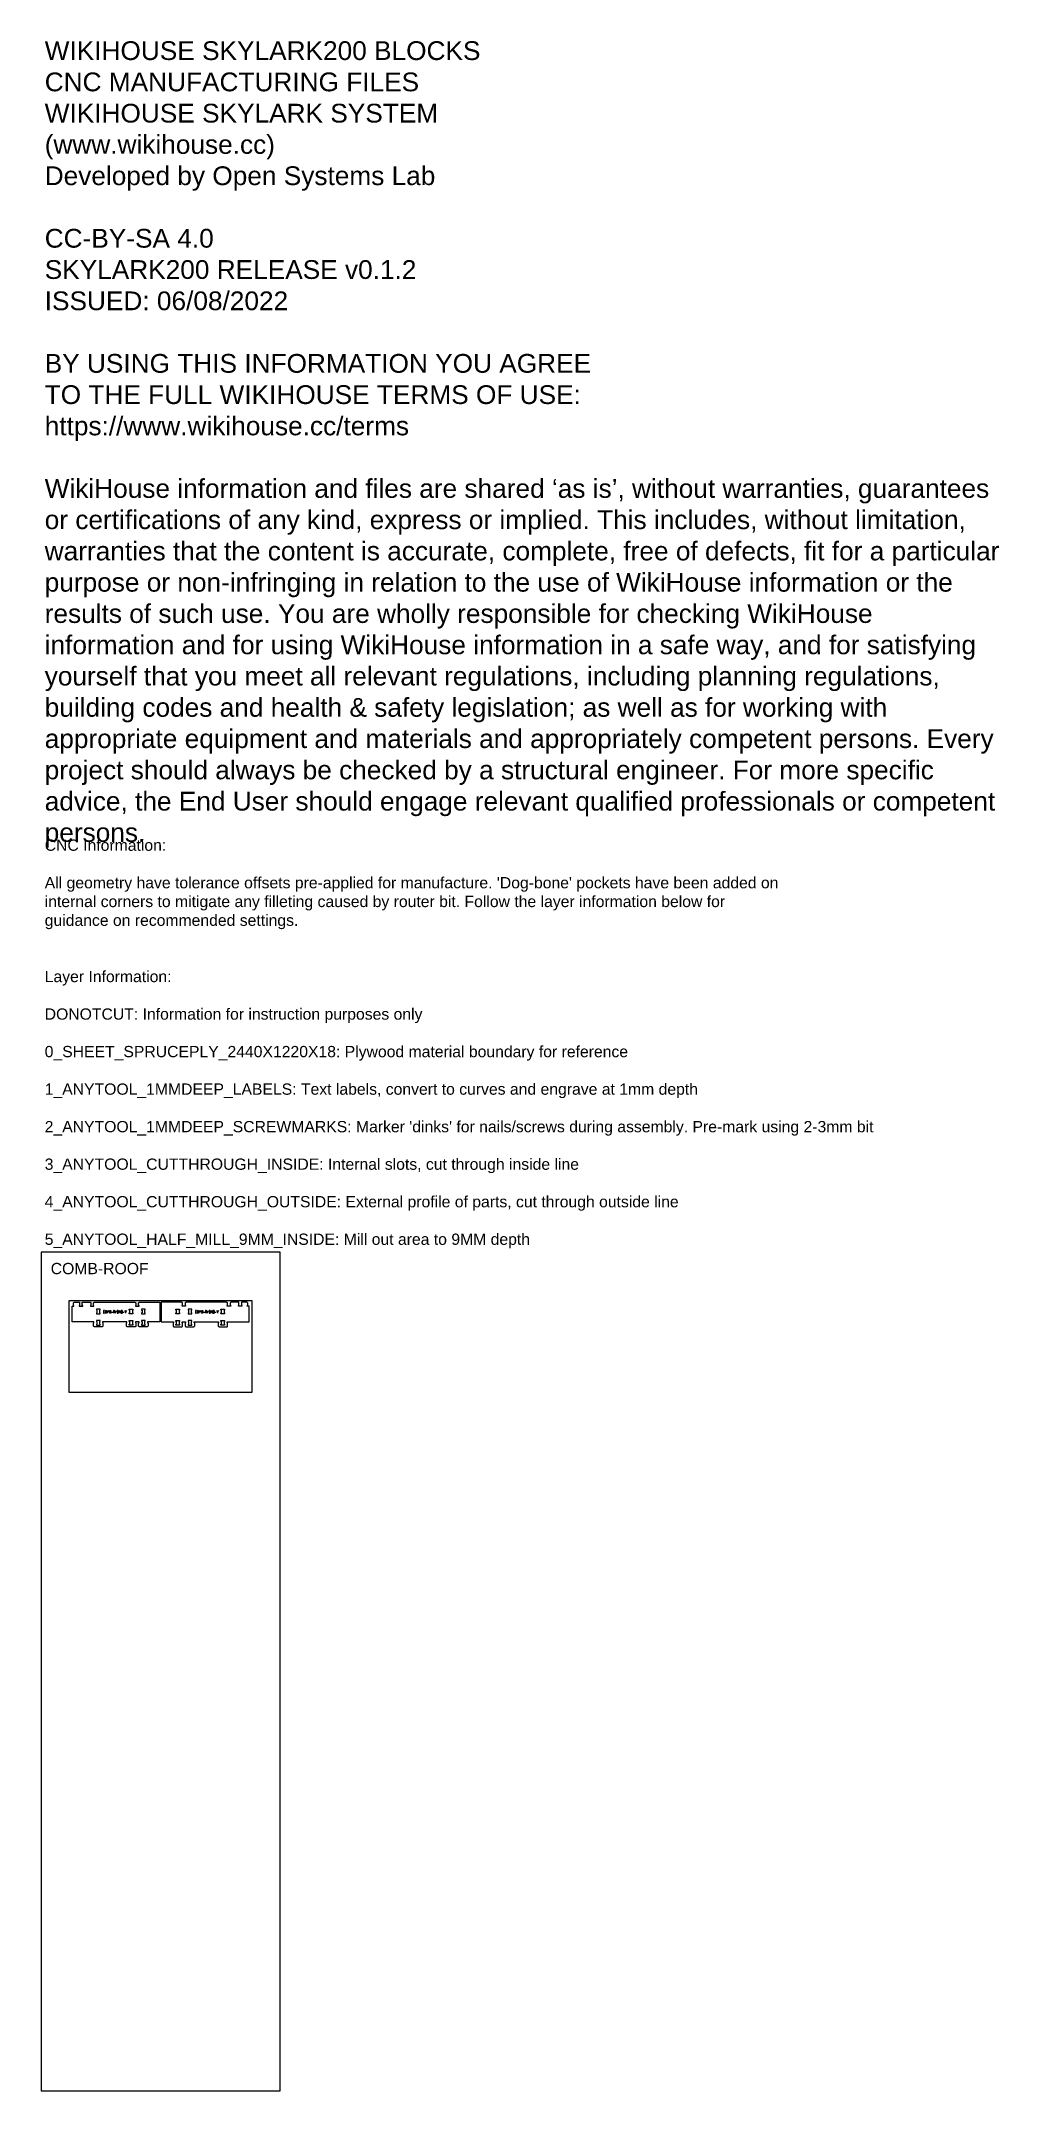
# Model space of a CAD drawing. Header units: millimetres. Extents: x 0 to 12757, y 0 to 27318.
import ezdxf

# ---------------------------------------------------------------- set-up
doc = ezdxf.new("R2010")
doc.units = ezdxf.units.MM
for name, color, linetype, true_color in [('0_SHEET_SPRUCEPLY_2440X122', 1, 'Continuous', 0xff0000), ('1_ANYTOOL_1MMDEEP_LABELS_S', 2, 'Continuous', 0xffff00), ('3_ANYTOOL_CUTTHROUGH_INSID', 4, 'Continuous', 0x00ffff), ('4_ANYTOOL_CUTTHROUGH_OUTSI', 5, 'Continuous', 0x0000ff), ('DONOTCUT', 7, 'Continuous', 0xffffff)]:
    doc.layers.add(name, color=color, linetype=linetype, true_color=true_color)
doc.styles.add('Arial', font='')
doc.styles.get('Arial').set_extended_font_data('Arial')

msp = doc.modelspace()

# ---------------------------------------------------------------- linework, layer by layer
at = {"layer": '0_SHEET_SPRUCEPLY_2440X122'}
msp.add_lwpolyline([(372, 10531), (372, 9311), (2812, 9311), (2812, 10531)], close=True, dxfattribs=at)
at = {"layer": '1_ANYTOOL_1MMDEEP_LABELS_S', "color": 2, "true_color": 0xffff00}
for points in [[(847, 10401), (837, 10401, 0.414214), (831, 10395), (831, 10371, 0.414214), (837, 10365), (847, 10365)], [(915, 10385), (925, 10385, -1), (925, 10365), (915, 10365), (915, 10401), (925, 10401, -1), (925, 10385)], [(965, 10381), (975, 10381, 1), (975, 10401), (965, 10401), (965, 10365)], [(2072, 10401), (2062, 10401, 0.414214), (2056, 10395), (2056, 10371, 0.414214), (2062, 10365), (2072, 10365)], [(2140, 10385), (2150, 10385, -1), (2150, 10365), (2140, 10365), (2140, 10401), (2150, 10401, -1), (2150, 10385)], [(2190, 10381), (2200, 10381, 1), (2200, 10401), (2190, 10401), (2190, 10365)]]:
    msp.add_lwpolyline(points, format="xyb", dxfattribs=at)
for points in [[(855, 10375, 1), (875, 10375), (875, 10391, 1), (855, 10391)], [(1077, 10401), (1065, 10401), (1065, 10365), (1077, 10365, 0.414214), (1085, 10373), (1085, 10393, 0.414214)], [(2080, 10375, 1), (2100, 10375), (2100, 10391, 1), (2080, 10391)], [(2302, 10401), (2290, 10401), (2290, 10365), (2302, 10365, 0.414214), (2310, 10373), (2310, 10393, 0.414214)]]:
    msp.add_lwpolyline(points, format="xyb", close=True, dxfattribs=at)
for points in [[(883, 10365), (883, 10401), (895, 10381), (907, 10401), (907, 10365)], [(985, 10365), (977, 10382)], [(989, 10365), (1005, 10401)], [(1029, 10401), (1013, 10401), (1013, 10365), (1029, 10365)], [(1025, 10385), (1013, 10385)], [(1037, 10365), (1037, 10401), (1057, 10365), (1057, 10401)], [(1129, 10383), (1117, 10401)], [(1129, 10383), (1141, 10401)], [(1129, 10365), (1129, 10383)], [(2108, 10365), (2108, 10401), (2120, 10381), (2132, 10401), (2132, 10365)], [(2210, 10365), (2202, 10382)], [(2214, 10365), (2230, 10401)], [(2254, 10401), (2238, 10401), (2238, 10365), (2254, 10365)], [(2250, 10385), (2238, 10385)], [(2262, 10365), (2262, 10401), (2282, 10365), (2282, 10401)], [(2354, 10383), (2342, 10401)], [(2354, 10383), (2366, 10401)], [(2354, 10365), (2354, 10383)], [(943, 10377), (959, 10377)], [(1093, 10377), (1109, 10377)], [(2168, 10377), (2184, 10377)], [(2318, 10377), (2334, 10377)]]:
    msp.add_lwpolyline(points, dxfattribs=at)
at = {"layer": '3_ANYTOOL_CUTTHROUGH_INSID', "color": 4, "true_color": 0x00ffff}
for points in [[(788, 10369), (782, 10369), (782, 10404), (788, 10404), (788, 10417), (739, 10417), (739, 10404), (745, 10404), (745, 10369), (739, 10369), (739, 10356), (788, 10356)], [(788, 10369), (782, 10369), (782, 10404), (788, 10404), (788, 10417), (739, 10417), (739, 10404), (745, 10404), (745, 10369), (739, 10369), (739, 10356), (788, 10356)], [(1175, 10369), (1181, 10369), (1181, 10404), (1175, 10404), (1175, 10417), (1223, 10417), (1223, 10404), (1217, 10404), (1217, 10369), (1223, 10369), (1223, 10356), (1175, 10356)], [(1175, 10369), (1181, 10369), (1181, 10404), (1175, 10404), (1175, 10417), (1223, 10417), (1223, 10404), (1217, 10404), (1217, 10369), (1223, 10369), (1223, 10356), (1175, 10356)], [(1388, 10369), (1382, 10369), (1382, 10404), (1388, 10404), (1388, 10417), (1339, 10417), (1339, 10404), (1345, 10404), (1345, 10369), (1339, 10369), (1339, 10356), (1388, 10356)], [(1388, 10369), (1382, 10369), (1382, 10404), (1388, 10404), (1388, 10417), (1339, 10417), (1339, 10404), (1345, 10404), (1345, 10369), (1339, 10369), (1339, 10356), (1388, 10356)], [(1796, 10369), (1802, 10369), (1802, 10404), (1796, 10404), (1796, 10417), (1844, 10417), (1844, 10404), (1838, 10404), (1838, 10369), (1844, 10369), (1844, 10356), (1796, 10356)], [(1796, 10369), (1802, 10369), (1802, 10404), (1796, 10404), (1796, 10417), (1844, 10417), (1844, 10404), (1838, 10404), (1838, 10369), (1844, 10369), (1844, 10356), (1796, 10356)], [(2008, 10369), (2002, 10369), (2002, 10404), (2008, 10404), (2008, 10417), (1960, 10417), (1960, 10404), (1966, 10404), (1966, 10369), (1960, 10369), (1960, 10356), (2008, 10356)], [(2008, 10369), (2002, 10369), (2002, 10404), (2008, 10404), (2008, 10417), (1960, 10417), (1960, 10404), (1966, 10404), (1966, 10369), (1960, 10369), (1960, 10356), (2008, 10356)], [(2396, 10369), (2402, 10369), (2402, 10404), (2396, 10404), (2396, 10417), (2444, 10417), (2444, 10404), (2438, 10404), (2438, 10369), (2444, 10369), (2444, 10356), (2396, 10356)], [(2396, 10369), (2402, 10369), (2402, 10404), (2396, 10404), (2396, 10417), (2444, 10417), (2444, 10404), (2438, 10404), (2438, 10369), (2444, 10369), (2444, 10356), (2396, 10356)], [(787, 10254), (787, 10267), (739, 10267), (739, 10254), (745, 10254), (745, 10219), (739, 10219), (739, 10206), (787, 10206), (787, 10219), (781, 10219), (781, 10254)], [(787, 10254), (787, 10267), (739, 10267), (739, 10254), (745, 10254), (745, 10219), (739, 10219), (739, 10206), (787, 10206), (787, 10219), (781, 10219), (781, 10254)], [(1175, 10254), (1175, 10267), (1223, 10267), (1223, 10254), (1217, 10254), (1217, 10219), (1223, 10219), (1223, 10206), (1175, 10206), (1175, 10219), (1181, 10219), (1181, 10254)], [(1175, 10254), (1175, 10267), (1223, 10267), (1223, 10254), (1217, 10254), (1217, 10219), (1223, 10219), (1223, 10206), (1175, 10206), (1175, 10219), (1181, 10219), (1181, 10254)], [(1387, 10254), (1387, 10267), (1339, 10267), (1339, 10254), (1345, 10254), (1345, 10219), (1339, 10219), (1339, 10206), (1387, 10206), (1387, 10219), (1381, 10219), (1381, 10254)], [(1387, 10254), (1387, 10267), (1339, 10267), (1339, 10254), (1345, 10254), (1345, 10219), (1339, 10219), (1339, 10206), (1387, 10206), (1387, 10219), (1381, 10219), (1381, 10254)], [(1796, 10254), (1796, 10267), (1844, 10267), (1844, 10254), (1838, 10254), (1838, 10219), (1844, 10219), (1844, 10206), (1796, 10206), (1796, 10219), (1802, 10219), (1802, 10254)], [(1796, 10254), (1796, 10267), (1844, 10267), (1844, 10254), (1838, 10254), (1838, 10219), (1844, 10219), (1844, 10206), (1796, 10206), (1796, 10219), (1802, 10219), (1802, 10254)], [(2008, 10254), (2008, 10267), (1960, 10267), (1960, 10254), (1966, 10254), (1966, 10219), (1960, 10219), (1960, 10206), (2008, 10206), (2008, 10219), (2002, 10219), (2002, 10254)], [(2008, 10254), (2008, 10267), (1960, 10267), (1960, 10254), (1966, 10254), (1966, 10219), (1960, 10219), (1960, 10206), (2008, 10206), (2008, 10219), (2002, 10219), (2002, 10254)], [(2396, 10254), (2396, 10267), (2444, 10267), (2444, 10254), (2438, 10254), (2438, 10219), (2444, 10219), (2444, 10206), (2396, 10206), (2396, 10219), (2402, 10219), (2402, 10254)], [(2396, 10254), (2396, 10267), (2444, 10267), (2444, 10254), (2438, 10254), (2438, 10219), (2444, 10219), (2444, 10206), (2396, 10206), (2396, 10219), (2402, 10219), (2402, 10254)]]:
    msp.add_lwpolyline(points, close=True, dxfattribs=at)
at = {"layer": '4_ANYTOOL_CUTTHROUGH_OUTSI', "color": 5, "true_color": 0x0000ff}
for points in [[(681, 10249), (413, 10249), (413, 10457), (437, 10457), (437, 10469), (431, 10469), (431, 10499), (431, 10499, -0.414214), (443, 10510), (513, 10510), (513, 10469), (507, 10469), (507, 10457), (555, 10457), (555, 10469), (549, 10469), (549, 10510), (651, 10510), (651, 10510), (651, 10510), (652, 10510), (652, 10510), (652, 10510), (652, 10510), (653, 10510), (653, 10510), (653, 10510), (653, 10510), (654, 10510), (654, 10510), (654, 10510), (654, 10510), (655, 10510), (655, 10510), (655, 10510), (656, 10510), (656, 10510), (656, 10510), (656, 10510), (657, 10510), (657, 10510), (657, 10509), (657, 10509), (658, 10509), (658, 10509), (658, 10509), (658, 10509), (659, 10509), (659, 10508), (659, 10508), (659, 10508), (660, 10508), (660, 10508), (660, 10508), (660, 10507), (660, 10507), (660, 10507), (661, 10507), (661, 10507), (661, 10506), (661, 10506), (661, 10506), (661, 10506), (662, 10506), (662, 10505), (662, 10505), (662, 10505), (662, 10505), (662, 10504), (662, 10504), (662, 10504), (662, 10504), (663, 10503), (663, 10503), (663, 10503), (663, 10503), (663, 10503), (663, 10502), (663, 10502), (663, 10502), (663, 10502), (663, 10501), (663, 10501), (663, 10501), (663, 10469), (657, 10469), (657, 10457), (657, 10457), (657, 10457), (681, 10457), (705, 10457), (705, 10469), (699, 10469), (699, 10499), (699, 10499, -0.414214), (711, 10510), (1251, 10510, -0.414214), (1263, 10499), (1263, 10469), (1257, 10469), (1257, 10457), (1305, 10457), (1305, 10469), (1299, 10469), (1299, 10499), (1299, 10499, -0.198912), (1303, 10507, -0.198912), (1311, 10510), (1581, 10510), (1581, 10249), (1419, 10249), (1419, 10236), (1425, 10236), (1425, 10196), (1425, 10196, -0.414214), (1413, 10185), (1311, 10185), (1311, 10185), (1311, 10185), (1310, 10185), (1310, 10185), (1310, 10185), (1310, 10185), (1309, 10185), (1309, 10185), (1309, 10185), (1309, 10185), (1308, 10185), (1308, 10185), (1308, 10185), (1307, 10185), (1307, 10185), (1307, 10185), (1307, 10185), (1306, 10186), (1306, 10186), (1306, 10186), (1306, 10186), (1305, 10186), (1305, 10186), (1305, 10186), (1305, 10187), (1304, 10187), (1304, 10187), (1304, 10187), (1304, 10187), (1303, 10188), (1303, 10188), (1303, 10188), (1303, 10188), (1303, 10188), (1302, 10189), (1302, 10189), (1302, 10189), (1302, 10189), (1302, 10190), (1301, 10190), (1301, 10190), (1301, 10190), (1301, 10191), (1301, 10191), (1301, 10191), (1301, 10191), (1300, 10192), (1300, 10192), (1300, 10192), (1300, 10193), (1300, 10193), (1300, 10193), (1300, 10193), (1300, 10194), (1300, 10194), (1300, 10194), (1300, 10194), (1300, 10195), (1300, 10195), (1300, 10195), (1300, 10196), (1299, 10196), (1299, 10196), (1299, 10196), (1299, 10236), (1305, 10236), (1305, 10249), (1257, 10249), (1257, 10236), (1263, 10236), (1263, 10196), (1263, 10196), (1263, 10196), (1263, 10196), (1263, 10196), (1263, 10195), (1263, 10195), (1263, 10195), (1263, 10194), (1263, 10194), (1263, 10194), (1263, 10194), (1263, 10193), (1263, 10193), (1262, 10193), (1262, 10193), (1262, 10192), (1262, 10192), (1262, 10192), (1262, 10191), (1262, 10191), (1262, 10191), (1262, 10191), (1261, 10190), (1261, 10190), (1261, 10190), (1261, 10190), (1261, 10189), (1261, 10189), (1260, 10189), (1260, 10189), (1260, 10188), (1260, 10188), (1260, 10188), (1259, 10188), (1259, 10188), (1259, 10187), (1259, 10187), (1258, 10187), (1258, 10187), (1258, 10187), (1258, 10186), (1257, 10186), (1257, 10186), (1257, 10186), (1257, 10186), (1256, 10186), (1256, 10186), (1256, 10185), (1256, 10185), (1255, 10185), (1255, 10185), (1255, 10185), (1254, 10185), (1254, 10185), (1254, 10185), (1254, 10185), (1253, 10185), (1253, 10185), (1253, 10185), (1253, 10185), (1252, 10185), (1252, 10185), (1252, 10185), (1251, 10185), (1251, 10185), (1149, 10185, -0.414214), (1137, 10196), (1137, 10236), (1143, 10236), (1143, 10249), (819, 10249), (819, 10236), (825, 10236), (825, 10196), (825, 10196, -0.414214), (813, 10185), (711, 10185), (711, 10185), (711, 10185), (710, 10185), (710, 10185), (710, 10185), (710, 10185), (709, 10185), (709, 10185), (709, 10185), (709, 10185), (708, 10185), (708, 10185), (708, 10185), (707, 10185), (707, 10185), (707, 10185), (707, 10185), (706, 10186), (706, 10186), (706, 10186), (706, 10186), (705, 10186), (705, 10186), (705, 10186), (705, 10187), (704, 10187), (704, 10187), (704, 10187), (704, 10187), (703, 10188), (703, 10188), (703, 10188), (703, 10188), (703, 10188), (702, 10189), (702, 10189), (702, 10189), (702, 10189), (702, 10190), (701, 10190), (701, 10190), (701, 10190), (701, 10191), (701, 10191), (701, 10191), (701, 10191), (700, 10192), (700, 10192), (700, 10192), (700, 10193), (700, 10193), (700, 10193), (700, 10193), (700, 10194), (700, 10194), (700, 10194), (700, 10194), (700, 10195), (700, 10195), (700, 10195), (700, 10196), (699, 10196), (699, 10196), (699, 10196), (699, 10236), (705, 10236), (705, 10249), (681, 10249)], [(2478, 10249), (2502, 10249), (2770, 10249), (2770, 10457), (2746, 10457), (2746, 10469), (2752, 10469), (2752, 10499), (2752, 10499, 0.414214), (2740, 10510), (2670, 10510), (2670, 10469), (2676, 10469), (2676, 10457), (2628, 10457), (2628, 10469), (2634, 10469), (2634, 10510), (2532, 10510), (2532, 10510), (2532, 10510), (2532, 10510), (2532, 10510), (2531, 10510), (2531, 10510), (2531, 10510), (2531, 10510), (2530, 10510), (2530, 10510), (2530, 10510), (2529, 10510), (2529, 10510), (2529, 10510), (2529, 10510), (2528, 10510), (2528, 10510), (2528, 10510), (2528, 10510), (2527, 10510), (2527, 10510), (2527, 10510), (2527, 10510), (2526, 10509), (2526, 10509), (2526, 10509), (2526, 10509), (2525, 10509), (2525, 10509), (2525, 10509), (2525, 10508), (2524, 10508), (2524, 10508), (2524, 10508), (2524, 10508), (2523, 10508), (2523, 10507), (2523, 10507), (2523, 10507), (2523, 10507), (2523, 10507), (2522, 10506), (2522, 10506), (2522, 10506), (2522, 10506), (2522, 10506), (2522, 10505), (2522, 10505), (2521, 10505), (2521, 10505), (2521, 10504), (2521, 10504), (2521, 10504), (2521, 10504), (2521, 10503), (2521, 10503), (2521, 10503), (2521, 10503), (2521, 10503), (2521, 10502), (2521, 10502), (2520, 10502), (2520, 10502), (2520, 10501), (2520, 10501), (2520, 10501), (2520, 10469), (2526, 10469), (2526, 10457), (2526, 10457), (2526, 10457), (2502, 10457), (2478, 10457), (2478, 10469), (2484, 10469), (2484, 10499), (2484, 10499, 0.414214), (2472, 10510), (1932, 10510, 0.414214), (1920, 10499), (1920, 10469), (1926, 10469), (1926, 10457), (1878, 10457), (1878, 10469), (1884, 10469), (1884, 10499), (1884, 10499, 0.198912), (1880, 10507, 0.198912), (1872, 10510), (1602, 10510), (1602, 10249), (1764, 10249), (1764, 10236), (1758, 10236), (1758, 10196), (1758, 10196, 0.414214), (1770, 10185), (1872, 10185), (1872, 10185), (1873, 10185), (1873, 10185), (1873, 10185), (1873, 10185), (1874, 10185), (1874, 10185), (1874, 10185), (1875, 10185), (1875, 10185), (1875, 10185), (1875, 10185), (1876, 10185), (1876, 10185), (1876, 10185), (1876, 10185), (1877, 10185), (1877, 10186), (1877, 10186), (1878, 10186), (1878, 10186), (1878, 10186), (1878, 10186), (1879, 10186), (1879, 10187), (1879, 10187), (1879, 10187), (1880, 10187), (1880, 10187), (1880, 10188), (1880, 10188), (1880, 10188), (1881, 10188), (1881, 10188), (1881, 10189), (1881, 10189), (1881, 10189), (1882, 10189), (1882, 10190), (1882, 10190), (1882, 10190), (1882, 10190), (1882, 10191), (1883, 10191), (1883, 10191), (1883, 10191), (1883, 10192), (1883, 10192), (1883, 10192), (1883, 10193), (1883, 10193), (1883, 10193), (1884, 10193), (1884, 10194), (1884, 10194), (1884, 10194), (1884, 10194), (1884, 10195), (1884, 10195), (1884, 10195), (1884, 10196), (1884, 10196), (1884, 10196), (1884, 10196), (1884, 10236), (1878, 10236), (1878, 10249), (1926, 10249), (1926, 10236), (1920, 10236), (1920, 10196), (1920, 10196), (1920, 10196), (1920, 10196), (1920, 10196), (1920, 10195), (1920, 10195), (1921, 10195), (1921, 10194), (1921, 10194), (1921, 10194), (1921, 10194), (1921, 10193), (1921, 10193), (1921, 10193), (1921, 10193), (1921, 10192), (1921, 10192), (1921, 10192), (1921, 10191), (1922, 10191), (1922, 10191), (1922, 10191), (1922, 10190), (1922, 10190), (1922, 10190), (1923, 10190), (1923, 10189), (1923, 10189), (1923, 10189), (1923, 10189), (1923, 10188), (1924, 10188), (1924, 10188), (1924, 10188), (1924, 10188), (1925, 10187), (1925, 10187), (1925, 10187), (1925, 10187), (1925, 10187), (1926, 10186), (1926, 10186), (1926, 10186), (1927, 10186), (1927, 10186), (1927, 10186), (1927, 10186), (1928, 10185), (1928, 10185), (1928, 10185), (1928, 10185), (1929, 10185), (1929, 10185), (1929, 10185), (1929, 10185), (1930, 10185), (1930, 10185), (1930, 10185), (1931, 10185), (1931, 10185), (1931, 10185), (1931, 10185), (1932, 10185), (1932, 10185), (1932, 10185), (2034, 10185, 0.414214), (2046, 10196), (2046, 10236), (2040, 10236), (2040, 10249), (2364, 10249), (2364, 10236), (2358, 10236), (2358, 10196), (2358, 10196, 0.414214), (2370, 10185), (2472, 10185), (2472, 10185), (2473, 10185), (2473, 10185), (2473, 10185), (2473, 10185), (2474, 10185), (2474, 10185), (2474, 10185), (2475, 10185), (2475, 10185), (2475, 10185), (2475, 10185), (2476, 10185), (2476, 10185), (2476, 10185), (2476, 10185), (2477, 10185), (2477, 10186), (2477, 10186), (2478, 10186), (2478, 10186), (2478, 10186), (2478, 10186), (2479, 10186), (2479, 10187), (2479, 10187), (2479, 10187), (2480, 10187), (2480, 10187), (2480, 10188), (2480, 10188), (2480, 10188), (2481, 10188), (2481, 10188), (2481, 10189), (2481, 10189), (2481, 10189), (2482, 10189), (2482, 10190), (2482, 10190), (2482, 10190), (2482, 10190), (2482, 10191), (2483, 10191), (2483, 10191), (2483, 10191), (2483, 10192), (2483, 10192), (2483, 10192), (2483, 10193), (2483, 10193), (2483, 10193), (2484, 10193), (2484, 10194), (2484, 10194), (2484, 10194), (2484, 10194), (2484, 10195), (2484, 10195), (2484, 10195), (2484, 10196), (2484, 10196), (2484, 10196), (2484, 10196), (2484, 10236), (2478, 10236), (2478, 10249), (2478, 10249)]]:
    msp.add_lwpolyline(points, format="xyb", close=True, dxfattribs=at)
at = {"layer": 'DONOTCUT'}
msp.add_lwpolyline([(0, 0), (3183, 0), (3183, 11179), (0, 11179)], close=True, dxfattribs=at)

# ---------------------------------------------------------------- texts
at = {"layer": 'DONOTCUT', "attachment_point": 1, "style": 'Arial'}
for s, insert, char_height, width in [('{\\fArial;WIKIHOUSE SKYLARK200 BLOCKS}\\P{\\fArial;CNC MANUFACTURING FILES}\\P{\\fArial;WIKIHOUSE SKYLARK SYSTEM}\\P{\\fArial;(www.wikihouse.cc)}\\P{\\fArial;Developed by Open Systems Lab}\\P\\P{\\fArial;CC-BY-SA 4.0}\\P{\\fArial;SKYLARK200 RELEASE v0.1.2}\\P{\\fArial;ISSUED: 06/08/2022}\\P\\P{\\fArial;BY USING THIS INFORMATION YOU AGREE }\\P{\\fArial;TO THE FULL WIKIHOUSE TERMS OF USE:}\\P{\\fArial;https://www.wikihouse.cc/terms}\\P\\P{\\fArial;WikiHouse information and files are shared }{\\fArial;‘as is}{\\fArial;’, without warranties, guarantees }\\P{\\fArial;or certifications of any kind, express or implied. This includes, without limitation, }\\P{\\fArial;warranties that the content is accurate, complete, free of defects, fit for a particular }\\P{\\fArial;purpose or non-infringing in relation to the use of WikiHouse information or the }\\P{\\fArial;results of such use. You are wholly responsible for checking WikiHouse }\\P{\\fArial;information and for using WikiHouse information in a safe way, and for satisfying }\\P{\\fArial;yourself that you meet all relevant regulations, including planning regulations, }\\P{\\fArial;building codes and health & safety legislation; as well as for working with }\\P{\\fArial;appropriate equipment and materials and appropriately competent persons. Every }\\P{\\fArial;project should always be checked by a structural engineer. For more specific }\\P{\\fArial;advice, the End User should engage relevant qualified professionals or competent }\\P{\\fArial;persons.}\\P', (49, 27315), 250, 12895.38), ("{\\fArial;CNC Information:}\\P\\P{\\fArial;All geometry have tolerance offsets pre-applied for manufacture. 'Dog-bone' pockets have been added on}\\P{\\fArial;internal corners to mitigate any filleting caused by router bit. Follow the layer information below for}\\P{\\fArial;guidance on recommended settings.}\\P\\P\\P{\\fArial;Layer Information:}\\P\\P{\\fArial;DONOTCUT: Information for instruction purposes only}\\P\\P{\\fArial;0_SHEET_SPRUCEPLY_2440X1220X18: Plywood material boundary for reference}\\P\\P{\\fArial;1_ANYTOOL_1MMDEEP_LABELS: Text labels, convert to curves and engrave at 1mm depth}\\P\\P{\\fArial;2_ANYTOOL_1MMDEEP_SCREWMARKS: Marker 'dinks' for nails/screws during assembly. Pre-mark using 2-3mm bit}\\P\\P{\\fArial;3_ANYTOOL_CUTTHROUGH_INSIDE: Internal slots, cut through inside line}\\P\\P{\\fArial;4_ANYTOOL_CUTTHROUGH_OUTSIDE: External profile of parts, cut through outside line}\\P\\P{\\fArial;5_ANYTOOL_HALF_MILL_9MM_INSIDE: Mill out area to 9MM depth}", (49, 16677), 150, 22265.22), ('COMB-ROOF', (129, 11035, 0), 150, 2877.72)]:
    msp.add_mtext(s, dxfattribs=dict(at, insert=insert, char_height=char_height, width=width))

doc.saveas('drawing.dxf')
